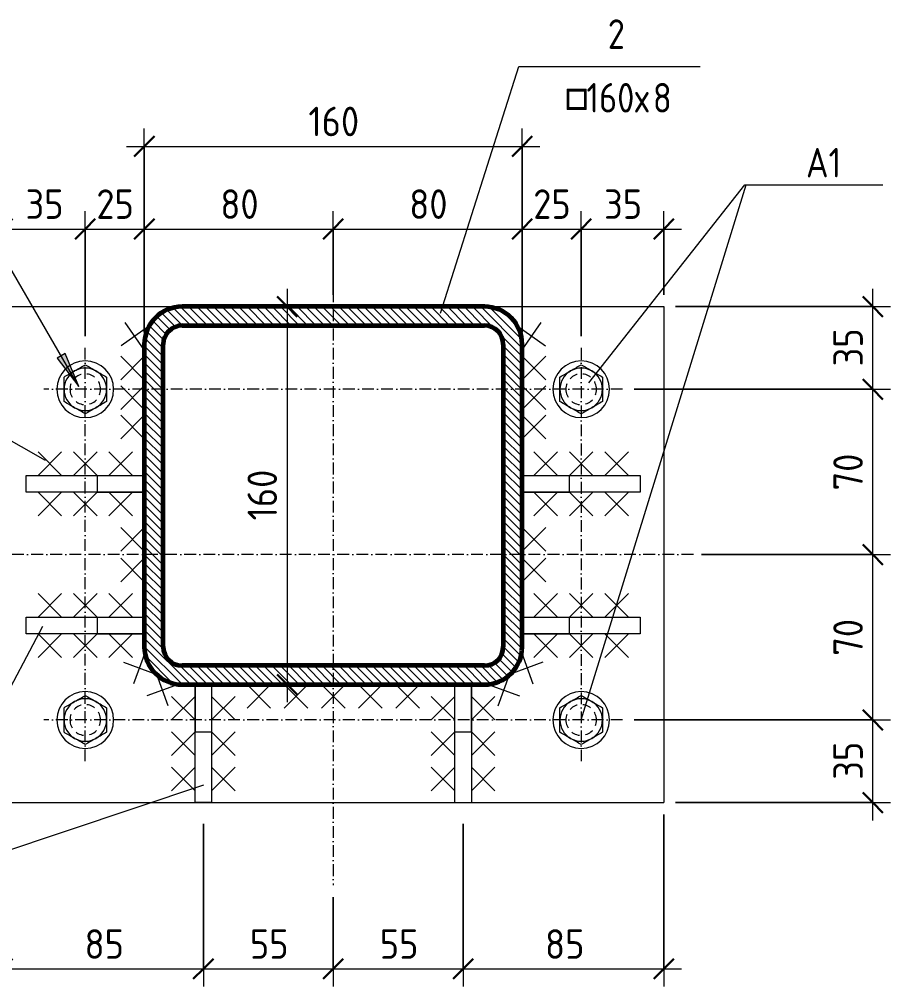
# Model space of a CAD drawing. Header units: millimetres. Extents: x 31824 to 62696, y -272 to 12632.
# Drawn here: x 50857.6 to 51226.5, y 6377.9 to 6787.4 of the extents above; entities that cross this region are included whole.
import ezdxf

# ---------------------------------------------------------------- set-up
doc = ezdxf.new("R2010")
doc.units = ezdxf.units.MM
doc.linetypes.add('01 Штриховая _4 мм_', pattern=[6, 3.5, -2.5])
doc.linetypes.add('02 Штрихпунктирная _5 мм_', pattern=[8, 5, -1.5, 0, -1.5])
for name, color, linetype, lineweight in [('AA_Dim', 7, 'Continuous', 9), ('AA_Dim-5', 7, 'Continuous', 9), ('AA_Linii', 7, 'Continuous', 9), ('AA_Oformlenie', 7, 'Continuous', 9), ('AA_Vinoska', 7, 'Continuous', 9), ('AF_Balki', 7, 'Continuous', 20), ('KR_Colonna_KG', 7, 'Continuous', 20), ('KR_Detal', 7, 'Continuous', 20)]:
    doc.layers.add(name, color=color, linetype=linetype, lineweight=lineweight)
doc.styles.add('ISOCPEUR_4', font='isocpeur.TTF', dxfattribs={"width": 0.9, "height": 12.5})
doc.styles.add('ISOCPEUR_5', font='isocpeur.TTF', dxfattribs={"width": 0.85, "height": 12.5})
doc.styles.add('ISOCPEUR_7', font='isocpeur.TTF', dxfattribs={"width": 0.85, "height": 12.5})
doc.dimstyles.new('00_Точн_3_знака__прозр_', dxfattribs={"dimscale": 304.8, "dimtxt": 12.534437, "dimasz": 0.027887, "dimexe": 0.024606, "dimexo": 0.016404, "dimgap": 0.00164, "dimtad": 1, "dimdec": 3, "dimrnd": 0.001, "dimdsep": 46, "dimtxsty": 'ISOCPEUR_4', "dimblk1": 'OBLIQUE', "dimblk2": 'OBLIQUE', "dimsah": 1, "dimcen": 0.09, "dimdle": 0.024606, "dimazin": 0, "dimtfac": 1, "dimtdec": 4, "dimtix": 1, "dimtmove": 0, "dimatfit": 3, "dimfxl": 1, "dimtvp": 1, "dimtolj": 1, "dimtzin": 0, "dimlwd": 18, "dimlwe": 18, "dimarcsym": 2})
pattern_1 = [(135, (-40775.062, -6585.791), (-1.76776695, -1.76776695), [])]

# ---------------------------------------------------------------- blocks, each defined once
blk = doc.blocks.new('354_Прокат Лист _НесКаркас_РабПлоск_ - 354_Прокат Лист _НесКаркас_РабПлоск_-3883364-КМ_Б')
at = {"layer": 'AF_Balki'}
for p, q in [((-90, 105), (-90, -105)), ((-90, 105), (190, 105)), ((190, -105), (190, 105)), ((-90, -105), (190, -105))]:
    blk.add_line(p, q, dxfattribs=at)
blk = doc.blocks.new('354_Прокат Лист _НесКаркас_РабПлоск_ - 354_Прокат Лист _НесКаркас_РабПлоск_-3862386-КМ_Б')
at = {"layer": 'AF_Balki'}
for p, q in [((40855.07, 6527.29), (40855.07, 6534.29)), ((40855.07, 6534.29), (40875.07, 6534.29)), ((40875.07, 6534.29), (40905.07, 6534.29)), ((40875.07, 6527.29), (40875.07, 6534.29)), ((40905.07, 6534.29), (40905.07, 6527.29)), ((40855.07, 6527.29), (40875.07, 6527.29)), ((40905.07, 6527.29), (40875.07, 6527.29))]:
    blk.add_line(p, q, dxfattribs=at)
blk = doc.blocks.new('354_Прокат Лист _НесКаркас_РабПлоск_ - 354_Прокат Лист _НесКаркас_РабПлоск_-3862465-КМ_Б')
at = {"layer": 'AF_Balki'}
for p, q in [((40645.05, 6527.29), (40645.05, 6534.29)), ((40645.05, 6534.29), (40675.05, 6534.29)), ((40675.05, 6534.29), (40695.05, 6534.29)), ((40675.05, 6534.29), (40675.05, 6527.29)), ((40695.05, 6534.29), (40695.05, 6527.29)), ((40675.05, 6527.29), (40645.05, 6527.29)), ((40675.05, 6527.29), (40695.05, 6527.29))]:
    blk.add_line(p, q, dxfattribs=at)
blk = doc.blocks.new('354_Анкер клиновой _СоедНесК_РабПлоск_ - M12x120_20-4043259-КМ_Б')
at = {"layer": 'KR_Detal'}
for start, end in [(90, 120), (60, 90), (120, 180), (360, 60), (180, 240), (300, 360), (240, 270), (270, 300)]:
    blk.add_arc((0, 0), 9, start, end, dxfattribs=at)
for points in [[(-4.5, 7.79), (-3.71, 8.25), (-2.18, 9.14), (-0.71, 9.98), (0, 10.39)], [(0, 10.39), (0.71, 9.98), (2.18, 9.14), (3.71, 8.25), (4.5, 7.79)], [(-9, 5.2), (-8.29, 5.61), (-6.82, 6.45), (-5.29, 7.34), (-4.5, 7.79)], [(-9, 0), (-9, 0.91), (-9, 2.68), (-9, 4.37), (-9, 5.2)], [(4.5, 7.79), (5.29, 7.34), (6.82, 6.45), (8.29, 5.61), (9, 5.2)], [(9, 5.2), (9, 4.37), (9, 2.68), (9, 0.91), (9, 0)], [(-9, -5.2), (-9, -4.37), (-9, -2.68), (-9, -0.91), (-9, 0)], [(9, 0), (9, -0.91), (9, -2.68), (9, -4.37), (9, -5.2)], [(-4.5, -7.79), (-5.29, -7.34), (-6.82, -6.45), (-8.29, -5.61), (-9, -5.2)], [(0, -10.39), (-0.71, -9.98), (-2.18, -9.14), (-3.71, -8.25), (-4.5, -7.79)], [(4.5, -7.79), (3.71, -8.25), (2.18, -9.14), (0.71, -9.98), (0, -10.39)], [(9, -5.2), (8.29, -5.61), (6.82, -6.45), (5.29, -7.34), (4.5, -7.79)]]:
    blk.add_open_spline(points, degree=3, dxfattribs=at)
blk = doc.blocks.new('243_Профиль гнутый сварной квадратный _НесКол_2ур_ - 160х8-4060138-КМ_Б')
at = {"layer": 'KR_Colonna_KG', "lineweight": 9}
h = blk.add_hatch(dxfattribs=at)
h.set_pattern_fill('FP_4', color=256, style=0, pattern_type=2)
h.set_pattern_definition(pattern_1)
h.paths.add_polyline_path([(-64, -80), (64, -80), (67.12, -79.69), (70.12, -78.78), (72.89, -77.3), (75.31, -75.31), (77.3, -72.89), (78.78, -70.12), (79.69, -67.12), (80, -64), (80, 64), (79.69, 67.12), (78.78, 70.12), (77.3, 72.89), (75.31, 75.31), (72.89, 77.3), (70.12, 78.78), (67.12, 79.69), (64, 80), (-64, 80), (-67.12, 79.69), (-70.12, 78.78), (-72.89, 77.3), (-75.31, 75.31), (-77.3, 72.89), (-78.78, 70.12), (-79.69, 67.12), (-80, 64), (-80, -64), (-79.69, -67.12), (-78.78, -70.12), (-77.3, -72.89), (-75.31, -75.31), (-72.89, -77.3), (-70.12, -78.78), (-67.12, -79.69)])
h.paths.add_polyline_path([(64, -72), (-64, -72), (-66.07, -71.73), (-68, -70.93), (-69.66, -69.66), (-70.93, -68), (-71.73, -66.07), (-72, -64), (-72, 64), (-71.73, 66.07), (-70.93, 68), (-69.66, 69.66), (-68, 70.93), (-66.07, 71.73), (-64, 72), (64, 72), (66.07, 71.73), (68, 70.93), (69.66, 69.66), (70.93, 68), (71.73, 66.07), (72, 64), (72, -64), (71.73, -66.07), (70.93, -68), (69.66, -69.66), (68, -70.93), (66.07, -71.73)])
h = blk.add_hatch(dxfattribs=at)
h.set_pattern_fill('FP_4', color=256, style=0, pattern_type=2)
h.set_pattern_definition(pattern_1)
h.paths.add_polyline_path([(-64, -80), (64, -80), (67.12, -79.69), (70.12, -78.78), (72.89, -77.3), (75.31, -75.31), (77.3, -72.89), (78.78, -70.12), (79.69, -67.12), (80, -64), (80, 64), (79.69, 67.12), (78.78, 70.12), (77.3, 72.89), (75.31, 75.31), (72.89, 77.3), (70.12, 78.78), (67.12, 79.69), (64, 80), (-64, 80), (-67.12, 79.69), (-70.12, 78.78), (-72.89, 77.3), (-75.31, 75.31), (-77.3, 72.89), (-78.78, 70.12), (-79.69, 67.12), (-80, 64), (-80, -64), (-79.69, -67.12), (-78.78, -70.12), (-77.3, -72.89), (-75.31, -75.31), (-72.89, -77.3), (-70.12, -78.78), (-67.12, -79.69)])
h.paths.add_polyline_path([(64, -72), (-64, -72), (-66.07, -71.73), (-68, -70.93), (-69.66, -69.66), (-70.93, -68), (-71.73, -66.07), (-72, -64), (-72, 64), (-71.73, 66.07), (-70.93, 68), (-69.66, 69.66), (-68, 70.93), (-66.07, 71.73), (-64, 72), (64, 72), (66.07, 71.73), (68, 70.93), (69.66, 69.66), (70.93, 68), (71.73, 66.07), (72, 64), (72, -64), (71.73, -66.07), (70.93, -68), (69.66, -69.66), (68, -70.93), (66.07, -71.73)])
at = {"layer": 'KR_Colonna_KG', "lineweight": 60}
for p, q in [((64, 80), (-64, 80)), ((-64, 72), (64, 72)), ((-80, 64), (-80, -64)), ((-72, -64), (-72, 64)), ((72, 64), (72, -64)), ((80, -64), (80, 64)), ((64, -72), (-64, -72)), ((-64, -80), (64, -80))]:
    blk.add_line(p, q, dxfattribs=at)
for centre, radius, start, end in [((-64, 64), 16, 90, 180), ((64, 64), 16, 360, 90), ((-64, 64), 8, 90, 180), ((64, 64), 8, 0, 90), ((-64, -64), 16, 180, 270), ((-64, -64), 8, 180, 270), ((64, -64), 8, 270, 0), ((64, -64), 16, 270, 360)]:
    blk.add_arc(centre, radius, start, end, dxfattribs=at)
blk = doc.blocks.new('354_Шайба_ГОСТ 11371-78_СоедНесК_РабПлоск_ - Шайба_ГОСТ 11371-78-V27-КМ_Б')
at = {"layer": 'KR_Detal'}
for start, end in [(0, 180), (180, 0)]:
    blk.add_arc((0, 0), 12, start, end, dxfattribs=at)
at = {"layer": 'KR_Detal', "linetype": '01 Штриховая _4 мм_', "lineweight": 9}
for start, end in [(0, 180), (180, 360)]:
    blk.add_arc((0, 0), 6.5, start, end, dxfattribs=at)
blk = doc.blocks.new('Последовательность узлов - Сплошная 2мм М5-2304530-КМ_Б')
at = {"layer": 'AA_Oformlenie'}
for p, q in [((-35, 10), (-25, 0)), ((-25, 10), (-35, 0)), ((-20, 10), (-10, 0)), ((-10, 10), (-20, 0)), ((-5, 10), (5, 0)), ((5, 10), (-5, 0)), ((-40, 0), (-20, 0)), ((-25, 0), (-5, 0)), ((-10, 0), (10, 0))]:
    blk.add_line(p, q, dxfattribs=at)
blk = doc.blocks.new('Последовательность узлов - Сплошная 2мм М5-V28-КМ_Б')
at = {"layer": 'AA_Oformlenie'}
for p, q in [((-68, 10), (-58, 0)), ((-58, 10), (-68, 0)), ((-52.25, 10), (-42.25, 0)), ((-42.25, 10), (-52.25, 0)), ((-36.5, 10), (-26.5, 0)), ((-26.5, 10), (-36.5, 0)), ((-20.75, 10), (-10.75, 0)), ((-10.75, 10), (-20.75, 0)), ((-5, 10), (5, 0)), ((5, 10), (-5, 0)), ((-73, 0), (-53, 0)), ((-57.25, 0), (-37.25, 0)), ((-41.5, 0), (-21.5, 0)), ((-25.75, 0), (-5.75, 0)), ((-10, 0), (10, 0))]:
    blk.add_line(p, q, dxfattribs=at)
blk = doc.blocks.new('Последовательность узлов - Сплошная 2мм М5-V29-КМ_Б')
at = {"layer": 'AA_Oformlenie'}
for p, q in [((-30, 10), (-20, 0)), ((-20, 10), (-30, 0)), ((-17.5, 10), (-7.5, 0)), ((-7.5, 10), (-17.5, 0)), ((-5, 10), (5, 0)), ((5, 10), (-5, 0)), ((-35, 0), (-15, 0)), ((-22.5, 0), (-2.5, 0)), ((-10, 0), (10, 0))]:
    blk.add_line(p, q, dxfattribs=at)
blk = doc.blocks.new('Последовательность узлов - Сплошная 2мм М5-V30-КМ_Б')
at = {"layer": 'AA_Oformlenie'}
for p, q in [((-18, 10), (-8, 0)), ((-8, 10), (-18, 0)), ((-5, 10), (5, 0)), ((5, 10), (-5, 0)), ((-23, 0), (-3, 0)), ((-10, 0), (10, 0))]:
    blk.add_line(p, q, dxfattribs=at)
blk = doc.blocks.new('DIMBLOCK47-КМ_Б')
at = {"layer": 'AA_Dim-5', "lineweight": 18}
for p, q in [((50850.48, 6450.79), (50850.48, 6377.89)), ((50850.48, 6385.39), (50850.48, 6450.79)), ((50935.48, 6446.83), (50935.48, 6377.89)), ((50935.48, 6385.39), (50935.48, 6446.83)), ((50842.98, 6385.39), (50935.48, 6385.39))]:
    blk.add_line(p, q, dxfattribs=at)
at = {"layer": 'AA_Dim-5', "lineweight": 30}
for p, q in [((50850.48, 6385.39), (50854.73, 6389.64)), ((50935.48, 6385.39), (50939.73, 6389.64)), ((50850.48, 6385.39), (50846.23, 6381.14)), ((50935.48, 6385.39), (50931.23, 6381.14))]:
    blk.add_line(p, q, dxfattribs=at)
at = {"layer": 'AA_Dim-5', "color": 0, "lineweight": 18, "insert": (50885.18, 6402.18), "char_height": 12.5, "width": 18.7307, "attachment_point": 1, "line_spacing_factor": 1.135194, "style": 'ISOCPEUR_4'}
blk.add_mtext('85', dxfattribs=at)
blk = doc.blocks.new('_Oblique')
at = {"color": 0, "linetype": 'ByBlock', "lineweight": -2}
blk.add_line((-0.5, -0.5), (0.5, 0.5), dxfattribs=at)
blk = doc.blocks.new('DIMBLOCK48-КМ_Б')
at = {"layer": 'AA_Dim-5', "lineweight": 18}
for p, q in [((50935.48, 6446.83), (50935.48, 6377.89)), ((50935.48, 6385.39), (50935.48, 6446.83)), ((50990.48, 6415.79), (50990.48, 6377.89)), ((50990.48, 6385.39), (50990.48, 6415.79)), ((50935.48, 6385.39), (50990.48, 6385.39))]:
    blk.add_line(p, q, dxfattribs=at)
at = {"layer": 'AA_Dim-5', "lineweight": 30}
for p, q in [((50935.48, 6385.39), (50939.73, 6389.64)), ((50990.48, 6385.39), (50994.73, 6389.64)), ((50935.48, 6385.39), (50931.23, 6381.14)), ((50990.48, 6385.39), (50986.23, 6381.14))]:
    blk.add_line(p, q, dxfattribs=at)
at = {"layer": 'AA_Dim-5', "color": 0, "lineweight": 18, "insert": (50955.18, 6402.18), "char_height": 12.5, "width": 18.7307, "attachment_point": 1, "line_spacing_factor": 1.135194, "style": 'ISOCPEUR_4'}
blk.add_mtext('55', dxfattribs=at)
blk = doc.blocks.new('DIMBLOCK49-КМ_Б')
at = {"layer": 'AA_Dim-5', "lineweight": 18}
for p, q in [((51045.48, 6446.83), (51045.48, 6377.89)), ((51045.48, 6385.39), (51045.48, 6446.83)), ((50990.48, 6415.79), (50990.48, 6377.89)), ((50990.48, 6385.39), (50990.48, 6415.79)), ((50990.48, 6385.39), (51045.48, 6385.39))]:
    blk.add_line(p, q, dxfattribs=at)
at = {"layer": 'AA_Dim-5', "lineweight": 30}
for p, q in [((50990.48, 6385.39), (50994.73, 6389.64)), ((51045.48, 6385.39), (51049.73, 6389.64)), ((50990.48, 6385.39), (50986.23, 6381.14)), ((51045.48, 6385.39), (51041.23, 6381.14))]:
    blk.add_line(p, q, dxfattribs=at)
at = {"layer": 'AA_Dim-5', "color": 0, "lineweight": 18, "insert": (51010.18, 6402.18), "char_height": 12.5, "width": 18.7307, "attachment_point": 1, "line_spacing_factor": 1.135194, "style": 'ISOCPEUR_4'}
blk.add_mtext('55', dxfattribs=at)
blk = doc.blocks.new('DIMBLOCK50-КМ_Б')
at = {"layer": 'AA_Dim-5', "lineweight": 18}
for p, q in [((51130.48, 6450.79), (51130.48, 6377.89)), ((51130.48, 6385.39), (51130.48, 6450.79)), ((51045.48, 6446.83), (51045.48, 6377.89)), ((51045.48, 6385.39), (51045.48, 6446.83)), ((51045.48, 6385.39), (51137.98, 6385.39))]:
    blk.add_line(p, q, dxfattribs=at)
at = {"layer": 'AA_Dim-5', "lineweight": 30}
for p, q in [((51045.48, 6385.39), (51049.73, 6389.64)), ((51130.48, 6385.39), (51134.73, 6389.64)), ((51045.48, 6385.39), (51041.23, 6381.14)), ((51130.48, 6385.39), (51126.23, 6381.14))]:
    blk.add_line(p, q, dxfattribs=at)
at = {"layer": 'AA_Dim-5', "color": 0, "lineweight": 18, "insert": (51080.18, 6402.18), "char_height": 12.5, "width": 18.7307, "attachment_point": 1, "line_spacing_factor": 1.135194, "style": 'ISOCPEUR_4'}
blk.add_mtext('85', dxfattribs=at)
blk = doc.blocks.new('DIMBLOCK51-КМ_Б')
at = {"layer": 'AA_Dim-5', "lineweight": 30}
for p, q in [((51219.04, 6490.79), (51214.79, 6495.04)), ((51219.04, 6490.79), (51223.29, 6486.54)), ((51219.04, 6455.79), (51214.79, 6460.04)), ((51219.04, 6455.79), (51223.29, 6451.54))]:
    blk.add_line(p, q, dxfattribs=at)
at = {"layer": 'AA_Dim-5', "lineweight": 18}
for p, q in [((51117.98, 6490.79), (51226.54, 6490.79)), ((51219.04, 6490.79), (51117.98, 6490.79)), ((51219.04, 6448.29), (51219.04, 6490.79)), ((51135.48, 6455.79), (51226.54, 6455.79)), ((51219.04, 6455.79), (51135.48, 6455.79))]:
    blk.add_line(p, q, dxfattribs=at)
at = {"layer": 'AA_Dim-5', "color": 0, "lineweight": 18, "insert": (51202.26, 6465.49), "char_height": 12.5, "width": 18.7307, "attachment_point": 1, "rotation": 90, "line_spacing_factor": 1.135194, "style": 'ISOCPEUR_4'}
blk.add_mtext('35', dxfattribs=at)
blk = doc.blocks.new('DIMBLOCK52-КМ_Б')
at = {"layer": 'AA_Dim-5', "lineweight": 30}
for p, q in [((51219.04, 6560.79), (51214.79, 6565.04)), ((51219.04, 6560.79), (51223.29, 6556.54)), ((51219.04, 6490.79), (51214.79, 6495.04)), ((51219.04, 6490.79), (51223.29, 6486.54))]:
    blk.add_line(p, q, dxfattribs=at)
at = {"layer": 'AA_Dim-5', "lineweight": 18}
for p, q in [((51146.47, 6560.79), (51226.54, 6560.79)), ((51219.04, 6560.79), (51146.47, 6560.79)), ((51219.04, 6490.79), (51219.04, 6560.79)), ((51117.98, 6490.79), (51226.54, 6490.79)), ((51219.04, 6490.79), (51117.98, 6490.79))]:
    blk.add_line(p, q, dxfattribs=at)
at = {"layer": 'AA_Dim-5', "color": 0, "lineweight": 18, "insert": (51202.26, 6517.99), "char_height": 12.5, "width": 18.7307, "attachment_point": 1, "rotation": 90, "line_spacing_factor": 1.135194, "style": 'ISOCPEUR_4'}
blk.add_mtext('70', dxfattribs=at)
blk = doc.blocks.new('DIMBLOCK53-КМ_Б')
at = {"layer": 'AA_Dim-5', "lineweight": 30}
for p, q in [((51219.04, 6630.79), (51214.79, 6635.04)), ((51219.04, 6630.79), (51223.29, 6626.54)), ((51219.04, 6560.79), (51214.79, 6565.04)), ((51219.04, 6560.79), (51223.29, 6556.54))]:
    blk.add_line(p, q, dxfattribs=at)
at = {"layer": 'AA_Dim-5', "lineweight": 18}
for p, q in [((51117.98, 6630.79), (51226.54, 6630.79)), ((51219.04, 6630.79), (51117.98, 6630.79)), ((51219.04, 6560.79), (51219.04, 6630.79)), ((51146.47, 6560.79), (51226.54, 6560.79)), ((51219.04, 6560.79), (51146.47, 6560.79))]:
    blk.add_line(p, q, dxfattribs=at)
at = {"layer": 'AA_Dim-5', "color": 0, "lineweight": 18, "insert": (51202.26, 6587.99), "char_height": 12.5, "width": 18.7307, "attachment_point": 1, "rotation": 90, "line_spacing_factor": 1.135194, "style": 'ISOCPEUR_4'}
blk.add_mtext('70', dxfattribs=at)
blk = doc.blocks.new('DIMBLOCK54-КМ_Б')
at = {"layer": 'AA_Dim-5', "lineweight": 18}
for p, q in [((51219.04, 6630.79), (51219.04, 6673.29)), ((51135.48, 6665.79), (51226.54, 6665.79)), ((51219.04, 6665.79), (51135.48, 6665.79)), ((51117.98, 6630.79), (51226.54, 6630.79)), ((51219.04, 6630.79), (51117.98, 6630.79))]:
    blk.add_line(p, q, dxfattribs=at)
at = {"layer": 'AA_Dim-5', "lineweight": 30}
for p, q in [((51219.04, 6665.79), (51214.79, 6670.04)), ((51219.04, 6665.79), (51223.29, 6661.54)), ((51219.04, 6630.79), (51214.79, 6635.04)), ((51219.04, 6630.79), (51223.29, 6626.54))]:
    blk.add_line(p, q, dxfattribs=at)
at = {"layer": 'AA_Dim-5', "color": 0, "lineweight": 18, "insert": (51202.26, 6640.49), "char_height": 12.5, "width": 18.7307, "attachment_point": 1, "rotation": 90, "line_spacing_factor": 1.135194, "style": 'ISOCPEUR_4'}
blk.add_mtext('35', dxfattribs=at)
blk = doc.blocks.new('DIMBLOCK55-КМ_Б')
at = {"layer": 'AA_Dim-5', "lineweight": 18}
for p, q in [((50850.48, 6670.79), (50850.48, 6706.16)), ((50885.48, 6653.29), (50885.48, 6706.16)), ((50842.98, 6698.66), (50885.48, 6698.66)), ((50850.48, 6698.66), (50850.48, 6670.79)), ((50885.48, 6698.66), (50885.48, 6653.29))]:
    blk.add_line(p, q, dxfattribs=at)
at = {"layer": 'AA_Dim-5', "lineweight": 30}
for p, q in [((50850.48, 6698.66), (50854.73, 6702.91)), ((50885.48, 6698.66), (50889.73, 6702.91)), ((50850.48, 6698.66), (50846.23, 6694.41)), ((50885.48, 6698.66), (50881.23, 6694.41))]:
    blk.add_line(p, q, dxfattribs=at)
at = {"layer": 'AA_Dim-5', "color": 0, "lineweight": 18, "insert": (50860.18, 6715.44), "char_height": 12.5, "width": 18.7307, "attachment_point": 1, "line_spacing_factor": 1.135194, "style": 'ISOCPEUR_4'}
blk.add_mtext('35', dxfattribs=at)
blk = doc.blocks.new('DIMBLOCK56-КМ_Б')
at = {"layer": 'AA_Dim-5', "lineweight": 18}
for p, q in [((50885.48, 6653.29), (50885.48, 6706.16)), ((50910.48, 6654.79), (50910.48, 6706.16)), ((50885.48, 6698.66), (50910.48, 6698.66)), ((50885.48, 6698.66), (50885.48, 6653.29)), ((50910.48, 6698.66), (50910.48, 6654.79))]:
    blk.add_line(p, q, dxfattribs=at)
at = {"layer": 'AA_Dim-5', "lineweight": 30}
for p, q in [((50885.48, 6698.66), (50889.73, 6702.91)), ((50910.48, 6698.66), (50914.73, 6702.91)), ((50885.48, 6698.66), (50881.23, 6694.41)), ((50910.48, 6698.66), (50906.23, 6694.41))]:
    blk.add_line(p, q, dxfattribs=at)
at = {"layer": 'AA_Dim-5', "color": 0, "lineweight": 18, "insert": (50890.18, 6715.44), "char_height": 12.5, "width": 18.7307, "attachment_point": 1, "line_spacing_factor": 1.135194, "style": 'ISOCPEUR_4'}
blk.add_mtext('25', dxfattribs=at)
blk = doc.blocks.new('DIMBLOCK57-КМ_Б')
at = {"layer": 'AA_Dim-5', "lineweight": 18}
for p, q in [((50910.48, 6654.79), (50910.48, 6706.16)), ((50990.48, 6670.79), (50990.48, 6706.16)), ((50910.48, 6698.66), (50990.48, 6698.66)), ((50910.48, 6698.66), (50910.48, 6654.79)), ((50990.48, 6698.66), (50990.48, 6670.79))]:
    blk.add_line(p, q, dxfattribs=at)
at = {"layer": 'AA_Dim-5', "lineweight": 30}
for p, q in [((50910.48, 6698.66), (50914.73, 6702.91)), ((50990.48, 6698.66), (50994.73, 6702.91)), ((50910.48, 6698.66), (50906.23, 6694.41)), ((50990.48, 6698.66), (50986.23, 6694.41))]:
    blk.add_line(p, q, dxfattribs=at)
at = {"layer": 'AA_Dim-5', "color": 0, "lineweight": 18, "insert": (50942.68, 6715.44), "char_height": 12.5, "width": 18.7307, "attachment_point": 1, "line_spacing_factor": 1.135194, "style": 'ISOCPEUR_4'}
blk.add_mtext('80', dxfattribs=at)
blk = doc.blocks.new('DIMBLOCK58-КМ_Б')
at = {"layer": 'AA_Dim-5', "lineweight": 18}
for p, q in [((50990.48, 6670.79), (50990.48, 6706.16)), ((51070.48, 6654.79), (51070.48, 6706.16)), ((50990.48, 6698.66), (51070.48, 6698.66)), ((50990.48, 6698.66), (50990.48, 6670.79)), ((51070.48, 6698.66), (51070.48, 6654.79))]:
    blk.add_line(p, q, dxfattribs=at)
at = {"layer": 'AA_Dim-5', "lineweight": 30}
for p, q in [((50990.48, 6698.66), (50994.73, 6702.91)), ((51070.48, 6698.66), (51074.73, 6702.91)), ((50990.48, 6698.66), (50986.23, 6694.41)), ((51070.48, 6698.66), (51066.23, 6694.41))]:
    blk.add_line(p, q, dxfattribs=at)
at = {"layer": 'AA_Dim-5', "color": 0, "lineweight": 18, "insert": (51022.68, 6715.44), "char_height": 12.5, "width": 18.7307, "attachment_point": 1, "line_spacing_factor": 1.135194, "style": 'ISOCPEUR_4'}
blk.add_mtext('80', dxfattribs=at)
blk = doc.blocks.new('DIMBLOCK59-КМ_Б')
at = {"layer": 'AA_Dim-5', "lineweight": 18}
for p, q in [((51070.48, 6654.79), (51070.48, 6706.16)), ((51095.48, 6653.29), (51095.48, 6706.16)), ((51070.48, 6698.66), (51095.48, 6698.66)), ((51070.48, 6698.66), (51070.48, 6654.79)), ((51095.48, 6698.66), (51095.48, 6653.29))]:
    blk.add_line(p, q, dxfattribs=at)
at = {"layer": 'AA_Dim-5', "lineweight": 30}
for p, q in [((51070.48, 6698.66), (51074.73, 6702.91)), ((51095.48, 6698.66), (51099.73, 6702.91)), ((51070.48, 6698.66), (51066.23, 6694.41)), ((51095.48, 6698.66), (51091.23, 6694.41))]:
    blk.add_line(p, q, dxfattribs=at)
at = {"layer": 'AA_Dim-5', "color": 0, "lineweight": 18, "insert": (51075.18, 6715.44), "char_height": 12.5, "width": 18.7307, "attachment_point": 1, "line_spacing_factor": 1.135194, "style": 'ISOCPEUR_4'}
blk.add_mtext('25', dxfattribs=at)
blk = doc.blocks.new('DIMBLOCK60-КМ_Б')
at = {"layer": 'AA_Dim-5', "lineweight": 18}
for p, q in [((51095.48, 6653.29), (51095.48, 6706.16)), ((51130.48, 6670.79), (51130.48, 6706.16)), ((51095.48, 6698.66), (51137.98, 6698.66)), ((51095.48, 6698.66), (51095.48, 6653.29)), ((51130.48, 6698.66), (51130.48, 6670.79))]:
    blk.add_line(p, q, dxfattribs=at)
at = {"layer": 'AA_Dim-5', "lineweight": 30}
for p, q in [((51095.48, 6698.66), (51099.73, 6702.91)), ((51130.48, 6698.66), (51134.73, 6702.91)), ((51095.48, 6698.66), (51091.23, 6694.41)), ((51130.48, 6698.66), (51126.23, 6694.41))]:
    blk.add_line(p, q, dxfattribs=at)
at = {"layer": 'AA_Dim-5', "color": 0, "lineweight": 18, "insert": (51105.18, 6715.44), "char_height": 12.5, "width": 18.7307, "attachment_point": 1, "line_spacing_factor": 1.135194, "style": 'ISOCPEUR_4'}
blk.add_mtext('35', dxfattribs=at)
blk = doc.blocks.new('DIMBLOCK61-КМ_Б')
at = {"layer": 'AA_Dim-5', "lineweight": 18}
for p, q in [((50910.48, 6654.79), (50910.48, 6741.16)), ((51070.48, 6654.79), (51070.48, 6741.16)), ((50902.98, 6733.66), (51077.98, 6733.66)), ((50910.48, 6733.66), (50910.48, 6654.79)), ((51070.48, 6733.66), (51070.48, 6654.79))]:
    blk.add_line(p, q, dxfattribs=at)
at = {"layer": 'AA_Dim-5', "lineweight": 30}
for p, q in [((50910.48, 6733.66), (50914.73, 6737.91)), ((51070.48, 6733.66), (51074.73, 6737.91)), ((50910.48, 6733.66), (50906.23, 6729.41)), ((51070.48, 6733.66), (51066.23, 6729.41))]:
    blk.add_line(p, q, dxfattribs=at)
at = {"layer": 'AA_Dim-5', "color": 0, "lineweight": 18, "insert": (50979.96, 6750.44), "char_height": 12.5, "width": 25.2581, "attachment_point": 1, "line_spacing_factor": 1.135194, "style": 'ISOCPEUR_4'}
blk.add_mtext('160', dxfattribs=at)
blk = doc.blocks.new('044_М_Универсальная с полкой - Марка-3031129-КМ_Б')
at = {"layer": 'AA_Vinoska'}
blk.add_line((-5, 0), (5, 0), dxfattribs=at)
blk = doc.blocks.new('043_М_КолонныКМ - Позиция_Наименование_дп14-4036203-КМ_Б')
at = {"layer": 'AA_Vinoska'}
blk.add_line((-7, 0), (7, 0), dxfattribs=at)
blk = doc.blocks.new('DIMBLOCK62-КМ_Б')
at = {"layer": 'AA_Dim-5', "lineweight": 18}
for p, q in [((50970.96, 6673.29), (50970.96, 6498.29)), ((50971.97, 6665.79), (50963.46, 6665.79)), ((50970.96, 6665.79), (50971.97, 6665.79)), ((50971.97, 6505.79), (50963.46, 6505.79)), ((50970.96, 6505.79), (50971.97, 6505.79))]:
    blk.add_line(p, q, dxfattribs=at)
at = {"layer": 'AA_Dim-5', "lineweight": 30}
for p, q in [((50970.96, 6665.79), (50966.71, 6670.04)), ((50970.96, 6665.79), (50975.21, 6661.54)), ((50970.96, 6505.79), (50966.71, 6510.04)), ((50970.96, 6505.79), (50975.21, 6501.54))]:
    blk.add_line(p, q, dxfattribs=at)
at = {"layer": 'AA_Dim-5', "color": 0, "lineweight": 18, "insert": (50954.18, 6575.27), "char_height": 12.5, "width": 25.2581, "attachment_point": 1, "rotation": 90, "line_spacing_factor": 1.135194, "style": 'ISOCPEUR_4'}
blk.add_mtext('160', dxfattribs=at)

msp = doc.modelspace()

# ---------------------------------------------------------------- hatches: boundary and pattern name
at = {"layer": 'AA_Vinoska'}
msp.add_hatch(color=256, dxfattribs=at).paths.add_polyline_path([(50882.7593, 6632.014), (50876.9388, 6645.979), (50873.5227, 6643.9967)])

# ---------------------------------------------------------------- linework, layer by layer
at = {"layer": 'AA_Linii', "linetype": '02 Штрихпунктирная _5 мм_', "lineweight": 20}
for p, q in [((50990.4801, 6680.7905), (50990.4801, 6420.7905)), ((50885.4801, 6473.2905), (50885.4801, 6648.2905)), ((51095.4801, 6648.2905), (51095.4801, 6473.2905)), ((51112.9801, 6630.7905), (50867.9801, 6630.7905)), ((51142.9801, 6560.7905), (50837.9801, 6560.7905)), ((51112.9801, 6490.7905), (50867.9801, 6490.7905))]:
    msp.add_line(p, q, dxfattribs=at)
at = {"layer": 'AA_Linii', "lineweight": 20}
for p, q in [((50910.4801, 6647.4983), (50902.3665, 6659.0857)), ((51070.4801, 6647.4983), (51078.5937, 6659.0857)), ((50912.217, 6657.3488), (50900.6324, 6649.2372)), ((51068.7432, 6657.3488), (51080.3277, 6649.2372)), ((50910.7945, 6519.4419), (50905.9576, 6506.1527)), ((51070.1656, 6519.4419), (51075.0025, 6506.1527)), ((50901.7314, 6515.2157), (50915.7868, 6510.1)), ((51079.2287, 6515.2157), (51065.1733, 6510.1)), ((50920.6237, 6496.8107), (50915.7868, 6510.1)), ((51060.3364, 6496.8107), (51065.1733, 6510.1)), ((50924.8499, 6505.8738), (50911.5607, 6501.0369)), ((51056.1102, 6505.8738), (51069.3995, 6501.0369)), ((51048.9801, 6500.7905), (51058.9801, 6490.7905)), ((51058.9801, 6500.7905), (51048.9801, 6490.7905))]:
    msp.add_line(p, q, dxfattribs=at)
at = {"layer": 'AA_Vinoska'}
for p, q in [((51035.9483, 6663.0331), (51069.0174, 6767.4304)), ((51069.0174, 6767.4304), (51075.9389, 6767.4304)), ((50882.7593, 6632.014), (50807.2241, 6762.1824)), ((51095.4881, 6490.7905), (51165.34, 6717.4304)), ((51098.6797, 6633.604), (51164.818, 6717.4304)), ((51164.818, 6717.4304), (51173.2775, 6717.4304)), ((51165.34, 6717.4304), (51173.2775, 6717.4304)), ((50868.653, 6600.6501), (50782.4526, 6649.2581)), ((50876.9388, 6645.979), (50873.5227, 6643.9967)), ((50873.5227, 6643.9967), (50882.7593, 6632.014)), ((50882.7593, 6632.014), (50876.9388, 6645.979)), ((50867.3847, 6530.4151), (50809.3434, 6420.9281)), ((50935.4801, 6463.132), (50809.4415, 6420.9281))]:
    msp.add_line(p, q, dxfattribs=at)

# ---------------------------------------------------------------- block references
at = {"layer": 'AA_Oformlenie'}
for name, p, rotation in [('Последовательность узлов - Сплошная 2мм М5-V29-КМ_Б', (50910.4801, 6639.7905), 90), ('Последовательность узлов - Сплошная 2мм М5-2304530-КМ_Б', (50870.472, 6587.2905), 180), ('Последовательность узлов - Сплошная 2мм М5-2304530-КМ_Б', (51080.4881, 6587.2905), 180), ('Последовательность узлов - Сплошная 2мм М5-V30-КМ_Б', (50910.472, 6567.2905), 90), ('Последовательность узлов - Сплошная 2мм М5-V30-КМ_Б', (51070.4881, 6554.2905), 270), ('Последовательность узлов - Сплошная 2мм М5-2304530-КМ_Б', (50870.472, 6527.2905), 180), ('Последовательность узлов - Сплошная 2мм М5-2304530-КМ_Б', (51080.4881, 6527.2905), 180), ('Последовательность узлов - Сплошная 2мм М5-2304530-КМ_Б', (50931.9801, 6495.7905), 90), ('Последовательность узлов - Сплошная 2мм М5-2304530-КМ_Б', (50938.9801, 6465.7905), 270), ('Последовательность узлов - Сплошная 2мм М5-V28-КМ_Б', (50958.9801, 6505.7905), 180), ('Последовательность узлов - Сплошная 2мм М5-2304530-КМ_Б', (51041.9801, 6495.7905), 90), ('Последовательность узлов - Сплошная 2мм М5-2304530-КМ_Б', (51048.9801, 6465.7905), 270)]:
    msp.add_blockref(name, p, dxfattribs=dict(at, rotation=rotation))
at = {"layer": 'AA_Oformlenie', "extrusion": (0, 0, -1), "rotation": 90}
msp.add_blockref('Последовательность узлов - Сплошная 2мм М5-V29-КМ_Б', (-51070.4801, 6639.7905), dxfattribs=at)
at = {"layer": 'AA_Oformlenie'}
for p in [(50900.472, 6594.2905), (51110.4881, 6594.2905), (50900.472, 6534.2905), (51110.4881, 6534.2905)]:
    msp.add_blockref('Последовательность узлов - Сплошная 2мм М5-2304530-КМ_Б', p, dxfattribs=at)
at = {"layer": 'AA_Vinoska', "xscale": 4.999999999999998, "yscale": 4.999999999999998, "zscale": 4.999999999999998}
for name, p in [('043_М_КолонныКМ - Позиция_Наименование_дп14-4036203-КМ_Б', (51110.9389, 6767.4304)), ('044_М_Универсальная с полкой - Марка-3031129-КМ_Б', (51198.2775, 6717.4304))]:
    msp.add_blockref(name, p, dxfattribs=at)
at = {"layer": 'AF_Balki', "extrusion": (0, 0, -1), "rotation": 180}
msp.add_blockref('354_Прокат Лист _НесКаркас_РабПлоск_ - 354_Прокат Лист _НесКаркас_РабПлоск_-3883364-КМ_Б', (-50940.4801, 6560.7905), dxfattribs=at)
at = {"layer": 'AF_Balki'}
for name, p in [('354_Прокат Лист _НесКаркас_РабПлоск_ - 354_Прокат Лист _НесКаркас_РабПлоск_-3862465-КМ_Б', (10215.4185, 60)), ('354_Прокат Лист _НесКаркас_РабПлоск_ - 354_Прокат Лист _НесКаркас_РабПлоск_-3862386-КМ_Б', (10215.4185, 60)), ('354_Прокат Лист _НесКаркас_РабПлоск_ - 354_Прокат Лист _НесКаркас_РабПлоск_-3862465-КМ_Б', (10215.4185, 0)), ('354_Прокат Лист _НесКаркас_РабПлоск_ - 354_Прокат Лист _НесКаркас_РабПлоск_-3862386-КМ_Б', (10215.4185, 0))]:
    msp.add_blockref(name, p, dxfattribs=at)
for name, p, rotation in [('354_Прокат Лист _НесКаркас_РабПлоск_ - 354_Прокат Лист _НесКаркас_РабПлоск_-3862386-КМ_Б', (44404.6895, 47360.8602), 270), ('354_Прокат Лист _НесКаркас_РабПлоск_ - 354_Прокат Лист _НесКаркас_РабПлоск_-3862465-КМ_Б', (57576.2706, -34189.263), 90)]:
    msp.add_blockref(name, p, dxfattribs=dict(at, rotation=rotation))
at = {"layer": 'KR_Colonna_KG', "linetype": '01 Штриховая _4 мм_', "lineweight": 9}
msp.add_blockref('243_Профиль гнутый сварной квадратный _НесКол_2ур_ - 160х8-4060138-КМ_Б', (50990.4801, 6585.7905), dxfattribs=at)
at = {"layer": 'KR_Detal', "linetype": '01 Штриховая _4 мм_', "lineweight": 9, "rotation": 180}
for p in [(50885.4801, 6630.7905), (51095.4881, 6630.7905), (50885.4801, 6490.7905), (51095.4881, 6490.7905)]:
    msp.add_blockref('354_Шайба_ГОСТ 11371-78_СоедНесК_РабПлоск_ - Шайба_ГОСТ 11371-78-V27-КМ_Б', p, dxfattribs=at)
at = {"layer": 'KR_Detal', "rotation": 180}
for p in [(50885.4801, 6630.7905), (51095.4881, 6630.7905), (50885.4801, 6490.7905), (51095.4881, 6490.7905)]:
    msp.add_blockref('354_Анкер клиновой _СоедНесК_РабПлоск_ - M12x120_20-4043259-КМ_Б', p, dxfattribs=at)

# ---------------------------------------------------------------- texts
at = {"layer": 'AA_Vinoska', "char_height": 12.5, "attachment_point": 1}
for s, insert, width, style in [('\\fISOCPEUR|b0|i0|c204|p34|;\\W.85;2', (51106.7503, 6787.4238), 9.199364, 'ISOCPEUR_5'), ('\\fISOCPEUR|b0|i0|c130|p34|;\\W.85;□', (51088.1566, 6760.4756), 11.584384, 'ISOCPEUR_7'), ('160', (51097.7147, 6760.4756), 24.872355, 'ISOCPEUR_5'), ('\\fISOCPEUR|b0|i0|c204|p34|;\\W.85;8', (51125.8266, 6760.4756), 9.199364, 'ISOCPEUR_5'), ('\\fISOCPEUR|b0|i0|c204|p34|;\\W.85;х', (51118.2364, 6760.4756), 9.199364, 'ISOCPEUR_5'), ('\\fISOCPEUR|b0|i0|c204|p34|;\\W.85;А', (51190.6913, 6733.0193), 11.584384, 'ISOCPEUR_5'), ('\\fISOCPEUR|b0|i0|c204|p34|;\\W.85;1', (51200.2494, 6733.0193), 6.473627, 'ISOCPEUR_5')]:
    msp.add_mtext(s, dxfattribs=dict(at, insert=insert, width=width, style=style))

# ---------------------------------------------------------------- dimensions: what is measured, and where the dimension line sits
at = {"layer": 'AA_Dim', "lineweight": 18}
for base, p1, p2, override, picture, middle in [((51070.4801, 6733.6578), (50910.4801, 6649.7905), (51070.4801, 6649.7905), {"dimpost": '<>', "dimfxl": 160}, 'DIMBLOCK61-КМ_Б', (50990.4801, 6740.4078)), ((50885.4801, 6698.6578), (50850.4801, 6665.7905), (50885.4801, 6648.2905), {"dimpost": '<>', "dimfxl": 39.13119}, 'DIMBLOCK55-КМ_Б', (50867.9801, 6705.4078)), ((50910.4801, 6698.6578), (50885.4801, 6648.2905), (50910.4801, 6649.7905), {"dimpost": '<>', "dimfxl": 25.04496}, 'DIMBLOCK56-КМ_Б', (50897.9801, 6705.4078)), ((50990.4801, 6698.6578), (50910.4801, 6649.7905), (50990.4801, 6665.7905), {"dimpost": '<>', "dimfxl": 81.584312}, 'DIMBLOCK57-КМ_Б', (50950.4801, 6705.4078)), ((51070.4801, 6698.6578), (50990.4801, 6665.7905), (51070.4801, 6649.7905), {"dimpost": '<>', "dimfxl": 81.584312}, 'DIMBLOCK58-КМ_Б', (51030.4801, 6705.4078)), ((51095.4801, 6698.6578), (51070.4801, 6649.7905), (51095.4801, 6648.2905), {"dimpost": '<>', "dimfxl": 25.04496}, 'DIMBLOCK59-КМ_Б', (51082.9801, 6705.4078)), ((51130.4801, 6698.6578), (51095.4801, 6648.2905), (51130.4801, 6665.7905), {"dimpost": '<>', "dimfxl": 39.13119}, 'DIMBLOCK60-КМ_Б', (51112.9801, 6705.4078)), ((50935.4801, 6385.393), (50850.4801, 6455.7905), (50935.4801, 6451.8337), {"dimpost": '<>', "dimfxl": 85.09205}, 'DIMBLOCK47-КМ_Б', (50892.9801, 6392.143)), ((51130.4801, 6385.393), (51045.4801, 6451.8337), (51130.4801, 6455.7905), {"dimpost": '<>', "dimfxl": 85.09205}, 'DIMBLOCK50-КМ_Б', (51087.9801, 6392.143)), ((50990.4801, 6385.393), (50935.4801, 6451.8337), (50990.4801, 6420.7905), {"dimpost": '<>', "dimfxl": 63.155957}, 'DIMBLOCK48-КМ_Б', (50962.9801, 6392.143)), ((51045.4801, 6385.393), (50990.4801, 6420.7905), (51045.4801, 6451.8337), {"dimpost": '<>', "dimfxl": 63.155957}, 'DIMBLOCK49-КМ_Б', (51017.9801, 6392.143))]:
    dim = msp.add_linear_dim(base=base, p1=p1, p2=p2, dimstyle='00_Точн_3_знака__прозр_', override=override, dxfattribs=at)
    dim.commit()
    dim.dimension.update_dxf_attribs({"geometry": picture, "text_midpoint": middle})
for base, p1, p2, override, picture, middle in [((50970.9607, 6505.7905), (50976.9711, 6665.7905), (50976.9711, 6505.7905), {"dimpost": '<>', "dimfxl": 160}, 'DIMBLOCK62-КМ_Б', (50964.2107, 6585.7905)), ((51219.042, 6665.7905), (51112.9801, 6630.7905), (51130.4801, 6665.7905), {"dimpost": '<>', "dimfxl": 39.13119}, 'DIMBLOCK54-КМ_Б', (51212.292, 6648.2905)), ((51219.042, 6630.7905), (51141.4713, 6560.7905), (51112.9801, 6630.7905), {"dimpost": '<>', "dimfxl": 75.576127}, 'DIMBLOCK53-КМ_Б', (51212.292, 6595.7905)), ((51219.042, 6560.7905), (51112.9801, 6490.7905), (51141.4713, 6560.7905), {"dimpost": '<>', "dimfxl": 75.576127}, 'DIMBLOCK52-КМ_Б', (51212.292, 6525.7905)), ((51219.042, 6490.7905), (51130.4801, 6455.7905), (51112.9801, 6490.7905), {"dimpost": '<>', "dimfxl": 39.13119}, 'DIMBLOCK51-КМ_Б', (51212.292, 6473.2905))]:
    dim = msp.add_linear_dim(base=base, p1=p1, p2=p2, angle=90, dimstyle='00_Точн_3_знака__прозр_', override=override, dxfattribs=at)
    dim.commit()
    dim.dimension.update_dxf_attribs({"geometry": picture, "text_midpoint": middle})

doc.saveas('drawing.dxf')
